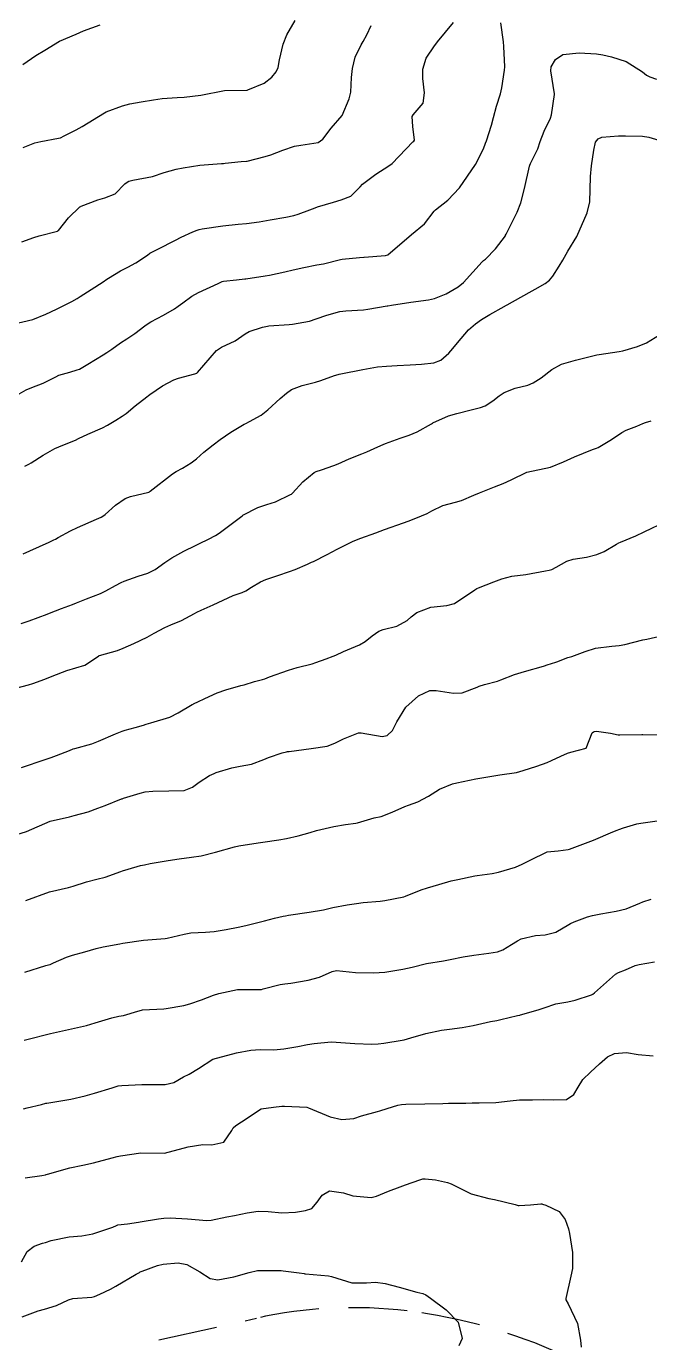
# Model space of a CAD drawing. Header units: metres. Extents: x 298520 to 308411, y 7433745 to 7450750.
# Drawn here: x 298833.6 to 298886.4, y 7449857.4 to 7449968.8 of the extents above; entities that cross this region are included whole.
import ezdxf

# ---------------------------------------------------------------- set-up
doc = ezdxf.new("R2010")
doc.units = ezdxf.units.M
doc.header["$LTSCALE"] = 10
doc.linetypes.add('DASHED', pattern=[0.75, 0.5, -0.25])
for name, color, linetype in [('Curvas de Nivel 1m', 11, 'Continuous'), ('Curvas de Nivel 5m', 15, 'Continuous'), ('Vias Secundárias', 230, 'DASHED')]:
    doc.layers.add(name, color=color, linetype=linetype)

msp = doc.modelspace()

# ---------------------------------------------------------------- linework, layer by layer
at = {"layer": 'Curvas de Nivel 1m', "flags": 128}
for points, elevation in [([(298833.39, 7449958.56), (298834.37, 7449958.95), (298834.87, 7449959.06), (298836.38, 7449959.34), (298836.54, 7449959.38), (298836.86, 7449959.54), (298837.87, 7449960.05), (298838.39, 7449960.33), (298840.28, 7449961.49), (298840.4, 7449961.56), (298841.79, 7449962.09), (298842.41, 7449962.25), (298843.38, 7449962.42), (298844.41, 7449962.6), (298845.16, 7449962.69), (298846.42, 7449962.78), (298847.01, 7449962.82), (298848.42, 7449962.98), (298850.42, 7449963.37), (298852.35, 7449963.42), (298852.42, 7449963.43), (298853.78, 7449963.99), (298854.44, 7449964.5), (298854.81, 7449964.96), (298854.97, 7449965.32), (298855.1, 7449965.96), (298855.41, 7449967.31), (298855.7, 7449968.09), (298856.42, 7449969.3)], 747), ([(298832.51, 7449943.59), (298834.2, 7449944), (298835.31, 7449944.45), (298836.21, 7449944.87), (298836.65, 7449945.1), (298837.49, 7449945.53), (298837.96, 7449945.78), (298838.22, 7449945.93), (298839.45, 7449946.73), (298840.23, 7449947.25), (298840.38, 7449947.35), (298840.6, 7449947.49), (298841.62, 7449948.1), (298842.25, 7449948.43), (298842.92, 7449948.8), (298843.9, 7449949.45), (298844.12, 7449949.6), (298844.27, 7449949.68), (298844.78, 7449949.95), (298846.28, 7449950.72), (298846.75, 7449950.95), (298847.75, 7449951.41), (298848.12, 7449951.56), (298848.28, 7449951.61), (298848.55, 7449951.66), (298850.29, 7449951.93), (298851.58, 7449952.07), (298852.29, 7449952.12), (298853.38, 7449952.25), (298854.29, 7449952.42), (298855.64, 7449952.65), (298856.3, 7449952.8), (298856.67, 7449952.92), (298857.66, 7449953.29), (298858.12, 7449953.46), (298858.31, 7449953.52), (298859.65, 7449953.92), (298860.32, 7449954.11), (298861.12, 7449954.44), (298861.93, 7449955.23), (298862.12, 7449955.44), (298862.34, 7449955.62), (298863.25, 7449956.31), (298864.35, 7449956.99), (298864.64, 7449957.21), (298866.37, 7449959.03), (298866.46, 7449959.1), (298866.52, 7449959.18), (298866.39, 7449960.33), (298866.34, 7449961.18), (298866.4, 7449961.31), (298867.27, 7449962.31), (298867.37, 7449963.17), (298867.24, 7449964.38), (298867.22, 7449965.17), (298867.51, 7449966.12), (298868.22, 7449967.16), (298868.33, 7449967.31), (298868.48, 7449967.49), (298869.82, 7449969.14)], 749), ([(298833.26, 7449950.57), (298834.28, 7449950.93), (298834.75, 7449951.08), (298836.28, 7449951.48), (298836.32, 7449951.5), (298836.37, 7449951.54), (298837.21, 7449952.61), (298838.19, 7449953.52), (298838.26, 7449953.56), (298838.3, 7449953.58), (298839.7, 7449954.11), (298840.31, 7449954.28), (298841.18, 7449954.62), (298842, 7449955.47), (298842.18, 7449955.63), (298842.34, 7449955.71), (298842.66, 7449955.79), (298844.34, 7449956.1), (298845.33, 7449956.45), (298846.35, 7449956.72), (298846.93, 7449956.83), (298848.35, 7449957.05), (298850.18, 7449957.2), (298850.35, 7449957.21), (298850.5, 7449957.22), (298851.85, 7449957.36), (298852.3, 7449957.4), (298852.35, 7449957.41), (298853.89, 7449957.8), (298854.36, 7449957.94), (298855.38, 7449958.33), (298856.37, 7449958.68), (298856.9, 7449958.76), (298858.37, 7449958.98), (298858.76, 7449959.27), (298859.46, 7449960.19), (298860.4, 7449961.25), (298861, 7449962.66), (298861.13, 7449963.24), (298861.2, 7449964.49), (298861.26, 7449965.24), (298861.49, 7449966.21), (298862, 7449967.23), (298862.18, 7449967.53), (298862.48, 7449968.08), (298862.84, 7449968.87)], 748), ([(298833.36, 7449965.58), (298834.46, 7449966.33), (298835.23, 7449966.78), (298836.47, 7449967.54), (298837.86, 7449968.15), (298838.48, 7449968.42), (298839.91, 7449968.93)], 746), ([(298833.52, 7449931.58), (298833.86, 7449931.76), (298834.05, 7449931.87), (298835.09, 7449932.52), (298836.07, 7449933.07), (298836.39, 7449933.22), (298837.17, 7449933.53), (298837.81, 7449933.79), (298838.08, 7449933.92), (298838.86, 7449934.28), (298840.09, 7449934.83), (298840.52, 7449935.05), (298841.24, 7449935.48), (298841.77, 7449935.8), (298842.1, 7449936.04), (298842.87, 7449936.69), (298843.85, 7449937.45), (298844, 7449937.56), (298844.12, 7449937.65), (298845.18, 7449938.38), (298846.13, 7449938.88), (298846.53, 7449939.03), (298847.93, 7449939.4), (298848.08, 7449939.46), (298848.14, 7449939.51), (298849.76, 7449941.38), (298850.17, 7449941.64), (298851.33, 7449942.2), (298852.18, 7449942.79), (298852.53, 7449942.99), (298853.64, 7449943.34), (298854.08, 7449943.43), (298854.18, 7449943.45), (298855.91, 7449943.58), (298856.19, 7449943.61), (298857.63, 7449943.85), (298858.19, 7449944.04), (298859.1, 7449944.37), (298860.2, 7449944.66), (298860.72, 7449944.74), (298862.21, 7449944.82), (298862.58, 7449944.86), (298864.21, 7449945.15), (298864.26, 7449945.16), (298864.57, 7449945.2), (298866.22, 7449945.47), (298867.72, 7449945.66), (298868.22, 7449945.77), (298869.2, 7449946.17), (298870.23, 7449946.76), (298870.67, 7449947.13), (298872.25, 7449948.87), (298872.37, 7449948.99), (298872.53, 7449949.11), (298873.39, 7449949.98), (298874.22, 7449951.09), (298874.24, 7449951.13), (298874.28, 7449951.21), (298875.22, 7449953.08), (298875.53, 7449953.86), (298875.84, 7449955.07), (298876.27, 7449956.97), (298876.29, 7449957.06), (298876.35, 7449957.19), (298876.98, 7449958.44), (298877.18, 7449959.05), (298877.51, 7449959.93), (298878.05, 7449961.04), (298878.13, 7449961.31), (298878.38, 7449963.04), (298878.38, 7449963.09), (298878.08, 7449965.04), (298878.11, 7449965.39), (298878.46, 7449966.01), (298879.08, 7449966.42), (298880.47, 7449966.56), (298881.95, 7449966.48), (298882.46, 7449966.4), (298883.21, 7449966.23), (298884.46, 7449965.84), (298885.82, 7449964.95), (298886.16, 7449964.67), (298886.44, 7449964.54), (298887.03, 7449964.34)], 751), ([(298833.38, 7449924.15), (298833.96, 7449924.42), (298835.58, 7449925.16), (298835.97, 7449925.34), (298836.11, 7449925.4), (298836.36, 7449925.54), (298837.4, 7449926.11), (298837.98, 7449926.38), (298839.58, 7449927.08), (298839.99, 7449927.27), (298840.13, 7449927.35), (298840.32, 7449927.49), (298841.21, 7449928.27), (298842.01, 7449928.83), (298842.46, 7449929.02), (298844.02, 7449929.39), (298844.07, 7449929.41), (298844.13, 7449929.45), (298846.04, 7449930.94), (298846.33, 7449931.13), (298846.87, 7449931.41), (298847.6, 7449931.85), (298848.06, 7449932.21), (298848.69, 7449932.77), (298849.46, 7449933.38), (298850.08, 7449933.84), (298850.98, 7449934.47), (298852.09, 7449935.13), (298852.24, 7449935.2), (298852.56, 7449935.35), (298853.54, 7449935.89), (298854.1, 7449936.34), (298855.16, 7449937.31), (298855.67, 7449937.76), (298856.12, 7449938.08), (298857, 7449938.42), (298858.13, 7449938.68), (298858.59, 7449938.82), (298859.76, 7449939.26), (298860.05, 7449939.35), (298860.14, 7449939.37), (298860.28, 7449939.39), (298862.15, 7449939.77), (298863.38, 7449939.99), (298864.15, 7449940.04), (298865.05, 7449940.09), (298866.15, 7449940.16), (298867.13, 7449940.2), (298868.15, 7449940.32), (298868.75, 7449940.56), (298869.44, 7449941.15), (298869.78, 7449941.53), (298870.17, 7449942.03), (298871.09, 7449943.13), (298871.68, 7449943.63), (298872.2, 7449943.99), (298872.9, 7449944.41), (298874.13, 7449945.09), (298874.18, 7449945.12), (298874.21, 7449945.14), (298874.36, 7449945.23), (298876.23, 7449946.28), (298876.74, 7449946.55), (298877.6, 7449947.05), (298877.96, 7449947.32), (298878.24, 7449947.66), (298878.78, 7449948.5), (298879.08, 7449949.03), (298879.5, 7449949.79), (298880.28, 7449951.02), (298881.14, 7449953.01), (298881.36, 7449953.96), (298881.4, 7449955), (298881.43, 7449956.09), (298881.52, 7449957), (298881.7, 7449958.33), (298881.86, 7449959), (298882.08, 7449959.29), (298882.38, 7449959.42), (298883.81, 7449959.54), (298884.38, 7449959.55), (298885.83, 7449959.5), (298886.38, 7449959.43), (298888.06, 7449958.92)], 752), ([(298833.21, 7449918.25), (298833.89, 7449918.49), (298835.41, 7449919.05), (298835.9, 7449919.25), (298836.11, 7449919.33), (298836.63, 7449919.53), (298837.55, 7449919.88), (298837.91, 7449920.02), (298838.75, 7449920.35), (298839.92, 7449920.81), (298840.37, 7449921.03), (298841.19, 7449921.48), (298841.67, 7449921.73), (298841.93, 7449921.84), (298843.13, 7449922.26), (298843.94, 7449922.53), (298844.56, 7449922.83), (298845.38, 7449923.43), (298845.96, 7449923.82), (298846.99, 7449924.38), (298847.97, 7449924.87), (298848.32, 7449925.04), (298849.07, 7449925.39), (298849.66, 7449925.7), (298849.98, 7449925.91), (298851.89, 7449927.35), (298851.95, 7449927.39), (298851.99, 7449927.42), (298853.26, 7449928.08), (298854.01, 7449928.34), (298854.76, 7449928.57), (298856.02, 7449929.17), (298856.1, 7449929.22), (298856.18, 7449929.3), (298857.07, 7449930.25), (298858.04, 7449931.03), (298858.2, 7449931.12), (298858.66, 7449931.27), (298859.68, 7449931.63), (298860.05, 7449931.79), (298860.99, 7449932.19), (298862.06, 7449932.61), (298862.49, 7449932.8), (298863.41, 7449933.22), (298863.86, 7449933.42), (298864.07, 7449933.5), (298865.32, 7449933.94), (298866.08, 7449934.21), (298866.76, 7449934.5), (298867.95, 7449935.16), (298868.04, 7449935.21), (298868.09, 7449935.25), (298869.41, 7449935.84), (298870.1, 7449936.04), (298871.32, 7449936.34), (298872.11, 7449936.54), (298872.52, 7449936.69), (298873.15, 7449937.1), (298873.68, 7449937.53), (298874.12, 7449937.81), (298875.04, 7449938.17), (298876.13, 7449938.44), (298876.58, 7449938.62), (298877.24, 7449939.05), (298878.15, 7449939.75), (298878.98, 7449940.2), (298880.16, 7449940.55), (298881.96, 7449940.99), (298882.16, 7449941.03), (298883.85, 7449941.29), (298884.17, 7449941.35), (298885.42, 7449941.71), (298886.17, 7449942.03), (298887.65, 7449942.93)], 753), ([(298832.65, 7449912.75), (298833.83, 7449913.06), (298834.21, 7449913.18), (298835.21, 7449913.55), (298835.84, 7449913.8), (298837.09, 7449914.28), (298837.84, 7449914.5), (298838.61, 7449914.74), (298839.76, 7449915.5), (298839.82, 7449915.54), (298839.85, 7449915.55), (298841.36, 7449915.98), (298841.86, 7449916.17), (298842.76, 7449916.57), (298843.87, 7449917.1), (298844.48, 7449917.44), (298845.39, 7449917.92), (298845.88, 7449918.14), (298846.78, 7449918.52), (298847.9, 7449919.11), (298848.08, 7449919.21), (298848.46, 7449919.39), (298849.46, 7449919.84), (298849.91, 7449920.04), (298851.17, 7449920.62), (298851.92, 7449920.89), (298852.23, 7449921.03), (298852.72, 7449921.34), (298853.48, 7449921.79), (298853.93, 7449921.99), (298854.94, 7449922.32), (298855.94, 7449922.65), (298856.41, 7449922.83), (298857.45, 7449923.29), (298857.8, 7449923.44), (298857.96, 7449923.5), (298859.14, 7449924.09), (298859.97, 7449924.55), (298861.34, 7449925.24), (298861.98, 7449925.48), (298863.25, 7449925.94), (298863.98, 7449926.21), (298865.59, 7449926.78), (298865.99, 7449926.93), (298866.63, 7449927.17), (298867.59, 7449927.58), (298868, 7449927.8), (298868.92, 7449928.24), (298870.01, 7449928.52), (298870.49, 7449928.66), (298871.55, 7449929.12), (298872.03, 7449929.32), (298873.31, 7449929.82), (298874.03, 7449930.12), (298874.7, 7449930.42), (298876.04, 7449931.07), (298878.05, 7449931.5), (298879.15, 7449931.94), (298880.06, 7449932.38), (298881.59, 7449933), (298881.94, 7449933.11), (298882.07, 7449933.17), (298883.21, 7449933.85), (298884.08, 7449934.43), (298884.44, 7449934.62), (298885.36, 7449934.96), (298885.87, 7449935.18), (298886.1, 7449935.29), (298886.57, 7449935.42)], 754), ([(298832.85, 7449900.4), (298833.67, 7449900.67), (298835.68, 7449901.54), (298837.3, 7449901.91), (298837.69, 7449902), (298838.89, 7449902.32), (298839.7, 7449902.62), (298840.32, 7449902.87), (298841.71, 7449903.41), (298841.76, 7449903.42), (298841.89, 7449903.47), (298843.28, 7449903.9), (298843.72, 7449904), (298844.35, 7449904.07), (298845.72, 7449904.09), (298847.01, 7449904.12), (298847.72, 7449904.4), (298848.28, 7449904.84), (298849.16, 7449905.39), (298849.55, 7449905.57), (298849.74, 7449905.64), (298851.05, 7449906.05), (298851.75, 7449906.18), (298852.73, 7449906.35), (298853.75, 7449906.74), (298854.16, 7449906.92), (298855.32, 7449907.31), (298855.67, 7449907.41), (298855.76, 7449907.43), (298855.9, 7449907.44), (298857.77, 7449907.67), (298859.14, 7449907.88), (298859.77, 7449908.12), (298860.51, 7449908.51), (298861.78, 7449909), (298862, 7449909.01), (298863.78, 7449908.71), (298864.22, 7449908.77), (298864.65, 7449909.2), (298865.04, 7449909.94), (298865.8, 7449911.19), (298866.85, 7449912.14), (298867.82, 7449912.59), (298868.37, 7449912.6), (298869.82, 7449912.36), (298870.57, 7449912.38), (298871.83, 7449912.88), (298871.99, 7449912.95), (298872.45, 7449913.1), (298873.54, 7449913.39), (298873.84, 7449913.49), (298874.98, 7449913.94), (298875.84, 7449914.21), (298877.44, 7449914.64), (298877.85, 7449914.78), (298878.04, 7449914.85), (298878.58, 7449915.03), (298879.5, 7449915.38), (298879.86, 7449915.48), (298880.99, 7449915.88), (298881.86, 7449916.17), (298883.23, 7449916.34), (298883.87, 7449916.4), (298884.35, 7449916.49), (298885.87, 7449916.87), (298886.19, 7449916.95), (298887.55, 7449917.26)], 756), ([(298833.61, 7449894.82), (298835.61, 7449895.54), (298837.21, 7449895.93), (298837.62, 7449896.04), (298838.75, 7449896.39), (298839.63, 7449896.61), (298840.33, 7449896.8), (298841.64, 7449897.26), (298841.79, 7449897.32), (298842.27, 7449897.46), (298843.33, 7449897.77), (298843.65, 7449897.84), (298844.15, 7449897.95), (298845.65, 7449898.2), (298846.58, 7449898.35), (298847.65, 7449898.47), (298848.46, 7449898.59), (298849.66, 7449898.92), (298851.29, 7449899.36), (298851.66, 7449899.43), (298853.29, 7449899.71), (298853.67, 7449899.76), (298855.04, 7449899.94), (298855.67, 7449900.07), (298856.66, 7449900.28), (298857.68, 7449900.57), (298858.22, 7449900.74), (298859.68, 7449901.09), (298860.68, 7449901.25), (298861.55, 7449901.36), (298861.69, 7449901.4), (298863.11, 7449901.8), (298863.69, 7449901.94), (298864.62, 7449902.28), (298865.71, 7449902.77), (298866.01, 7449902.89), (298866.8, 7449903.17), (298867.72, 7449903.66), (298868.64, 7449904.23), (298869.73, 7449904.68), (298870.1, 7449904.77), (298871.73, 7449905.12), (298873.74, 7449905.45), (298875.15, 7449905.66), (298875.74, 7449905.81), (298876.89, 7449906.2), (298877.75, 7449906.49), (298878.13, 7449906.66), (298878.92, 7449907.03), (298879.49, 7449907.29), (298879.76, 7449907.36), (298881.06, 7449907.71), (298881.58, 7449909), (298881.69, 7449909.09), (298881.78, 7449909.13), (298881.94, 7449909.15), (298883.11, 7449908.98), (298883.78, 7449908.84), (298883.92, 7449908.83), (298885.78, 7449908.86), (298885.87, 7449908.86), (298887.78, 7449908.85)], 757), ([(298833.53, 7449888.75), (298835.29, 7449889.3), (298835.54, 7449889.37), (298835.67, 7449889.41), (298835.96, 7449889.54), (298837.06, 7449890.02), (298837.55, 7449890.18), (298838.6, 7449890.47), (298839.56, 7449890.74), (298840.16, 7449890.89), (298841.57, 7449891.16), (298841.83, 7449891.21), (298843.57, 7449891.45), (298845.4, 7449891.6), (298845.57, 7449891.62), (298847.02, 7449891.96), (298847.57, 7449892.07), (298848.82, 7449892.14), (298849.57, 7449892.18), (298850.57, 7449892.37), (298851.58, 7449892.56), (298852.23, 7449892.7), (298853.59, 7449893.05), (298853.82, 7449893.1), (298854.68, 7449893.32), (298855.41, 7449893.49), (298855.6, 7449893.53), (298855.86, 7449893.57), (298857.6, 7449893.83), (298858.82, 7449894.04), (298859.6, 7449894.21), (298860.81, 7449894.44), (298861.61, 7449894.57), (298862.19, 7449894.64), (298863.61, 7449894.75), (298864.01, 7449894.81), (298865.61, 7449895.14), (298865.77, 7449895.19), (298867.08, 7449895.71), (298867.62, 7449895.89), (298868.59, 7449896.18), (298869.63, 7449896.47), (298870.19, 7449896.58), (298871.64, 7449896.89), (298871.83, 7449896.93), (298873.11, 7449897.1), (298873.64, 7449897.21), (298875.07, 7449897.65), (298875.65, 7449897.88), (298876.43, 7449898.28), (298877.66, 7449898.89), (298877.77, 7449898.93), (298878.68, 7449899.03), (298879.55, 7449899.13), (298879.66, 7449899.16), (298881, 7449899.67), (298881.67, 7449899.93), (298883.33, 7449900.62), (298883.68, 7449900.78), (298883.82, 7449900.83), (298884.21, 7449900.96), (298885.34, 7449901.3), (298885.69, 7449901.37), (298887.07, 7449901.56)], 758), ([(298833.47, 7449883), (298833.93, 7449883.11), (298835.47, 7449883.49), (298835.71, 7449883.55), (298837.48, 7449883.94), (298838.75, 7449884.24), (298839.48, 7449884.45), (298840.9, 7449884.89), (298841.49, 7449885.02), (298841.87, 7449885.08), (298843.09, 7449885.45), (298843.4, 7449885.54), (298843.49, 7449885.55), (298845.29, 7449885.64), (298845.5, 7449885.67), (298846.98, 7449885.93), (298847.5, 7449886.06), (298848.48, 7449886.42), (298849.51, 7449886.81), (298849.96, 7449886.93), (298851.52, 7449887.28), (298851.58, 7449887.29), (298853.52, 7449887.28), (298853.57, 7449887.29), (298853.71, 7449887.33), (298855.14, 7449887.7), (298855.53, 7449887.76), (298856.05, 7449887.83), (298857.53, 7449888.08), (298858.48, 7449888.33), (298859.54, 7449888.81), (298859.91, 7449888.88), (298861.54, 7449888.73), (298863.02, 7449888.7), (298863.54, 7449888.71), (298864, 7449888.74), (298865.54, 7449889), (298866.33, 7449889.18), (298867.55, 7449889.47), (298868.98, 7449889.72), (298869.55, 7449889.82), (298870.65, 7449890.04), (298871.55, 7449890.18), (298872.82, 7449890.36), (298873.56, 7449890.48), (298874.01, 7449890.64), (298874.73, 7449891.08), (298875.24, 7449891.41), (298875.57, 7449891.57), (298876.77, 7449891.86), (298877.58, 7449891.92), (298878.48, 7449892.13), (298879.59, 7449892.78), (298879.74, 7449892.87), (298880.05, 7449893.02), (298881.17, 7449893.43), (298881.6, 7449893.55), (298882.31, 7449893.7), (298883.6, 7449893.92), (298884.44, 7449894.12), (298885.61, 7449894.59), (298885.87, 7449894.69), (298886.58, 7449894.94)], 759), ([(298833.56, 7449871.33), (298834.95, 7449871.55), (298835.28, 7449871.6), (298835.33, 7449871.61), (298835.43, 7449871.64), (298837.34, 7449872.2), (298838.43, 7449872.42), (298839.34, 7449872.61), (298840.91, 7449873.04), (298841.35, 7449873.14), (298841.63, 7449873.19), (298843.35, 7449873.45), (298845.35, 7449873.43), (298847.36, 7449873.97), (298848.59, 7449874.16), (298849.36, 7449874.14), (298850.37, 7449874.36), (298851.06, 7449875.36), (298851.16, 7449875.58), (298851.38, 7449875.76), (298852.34, 7449876.39), (298853.4, 7449877.11), (298853.55, 7449877.17), (298854.59, 7449877.32), (298855.3, 7449877.41), (298855.4, 7449877.41), (298855.51, 7449877.41), (298857.4, 7449877.31), (298857.54, 7449877.28), (298859.39, 7449876.5), (298860.37, 7449876.27), (298861.39, 7449876.37), (298862.03, 7449876.59), (298863.4, 7449876.97), (298863.59, 7449877.02), (298864.22, 7449877.2), (298865.11, 7449877.49), (298865.41, 7449877.55), (298865.8, 7449877.57), (298867.41, 7449877.61), (298868.92, 7449877.64), (298869.41, 7449877.65), (298870.87, 7449877.66), (298871.41, 7449877.69), (298872, 7449877.7), (298873.41, 7449877.72), (298874.62, 7449877.87), (298875.41, 7449877.94), (298876.52, 7449877.95), (298877.41, 7449877.96), (298878.31, 7449877.93), (298879.41, 7449877.98), (298880.03, 7449878.4), (298880.38, 7449879.01), (298880.78, 7449879.66), (298881.44, 7449880.29), (298882.18, 7449880.99), (298882.86, 7449881.57), (298883.46, 7449881.86), (298884.47, 7449881.95), (298885.46, 7449881.77), (298886.73, 7449881.66)], 761), ([(298833.24, 7449864.23), (298833.71, 7449865.11), (298834.31, 7449865.56), (298835.02, 7449865.8), (298835.27, 7449865.88), (298835.76, 7449866.03), (298837.27, 7449866.35), (298838.34, 7449866.44), (298839.27, 7449866.59), (298840.98, 7449867.17), (298841.28, 7449867.31), (298841.4, 7449867.35), (298842.22, 7449867.46), (298843.15, 7449867.59), (298843.28, 7449867.61), (298844.85, 7449867.88), (298845.29, 7449867.93), (298845.82, 7449867.96), (298847.29, 7449867.86), (298848.93, 7449867.74), (298849.29, 7449867.77), (298850.62, 7449868.03), (298851.29, 7449868.16), (298852.34, 7449868.39), (298853.29, 7449868.52), (298854.13, 7449868.48), (298855.29, 7449868.37), (298856.44, 7449868.44), (298857.3, 7449868.59), (298857.83, 7449868.75), (298858.28, 7449869.27), (298858.7, 7449869.88), (298859.32, 7449870.25), (298860.5, 7449870.06), (298861.31, 7449869.82), (298862.84, 7449869.69), (298863.31, 7449869.8), (298864.31, 7449870.21), (298865.32, 7449870.59), (298865.77, 7449870.74), (298866.97, 7449871.17), (298867.24, 7449871.26), (298867.33, 7449871.27), (298867.43, 7449871.26), (298868.29, 7449871.16), (298869.33, 7449870.96), (298869.63, 7449870.84), (298871.32, 7449870), (298872.81, 7449869.6), (298873.31, 7449869.51), (298875.05, 7449869.07), (298875.3, 7449869), (298875.39, 7449868.99), (298876.35, 7449869.06), (298877.22, 7449869.13), (298877.3, 7449869.13), (298877.37, 7449869.12), (298877.66, 7449869.04), (298878.77, 7449868.5), (298879.29, 7449867.81), (298879.57, 7449867.02), (298879.66, 7449866.63), (298879.9, 7449865.01), (298879.9, 7449863.67), (298879.76, 7449863.01), (298879.34, 7449861.14), (298879.35, 7449861.02), (298879.55, 7449860.67), (298880.32, 7449859.01), (298880.57, 7449857.6), (298880.64, 7449857.01)], 762), ([(298833.3, 7449859.57), (298834.66, 7449860.08), (298835.19, 7449860.22), (298836.2, 7449860.53), (298837.21, 7449861.01), (298837.6, 7449861.12), (298839.21, 7449861.25), (298839.41, 7449861.29), (298839.87, 7449861.49), (298840.79, 7449861.92), (298841.22, 7449862.16), (298842.96, 7449863.18), (298843.23, 7449863.34), (298843.3, 7449863.38), (298843.47, 7449863.45), (298844.77, 7449863.91), (298845.24, 7449864.02), (298846.52, 7449864.14), (298847.24, 7449864.01), (298848.34, 7449863.39), (298849.23, 7449862.82), (298849.88, 7449862.72), (298851.23, 7449862.96), (298852.53, 7449863.34), (298853.23, 7449863.49), (298855.04, 7449863.5), (298855.23, 7449863.49), (298855.39, 7449863.47), (298856.76, 7449863.29), (298857.19, 7449863.23), (298857.23, 7449863.22), (298857.3, 7449863.21), (298859.23, 7449863.06), (298859.5, 7449862.99), (298861.22, 7449862.44), (298862.46, 7449862.46), (298863.23, 7449862.52), (298864.03, 7449862.4), (298865.22, 7449862.09), (298866.72, 7449861.67), (298867.22, 7449861.55), (298867.49, 7449861.44), (298867.87, 7449861.16), (298869.2, 7449860.16), (298870.23, 7449859.13), (298870.57, 7449857.73), (298870.29, 7449857.13)], 763)]:
    msp.add_lwpolyline(points, dxfattribs=dict(at, elevation=elevation))
at = {"layer": 'Curvas de Nivel 5m', "flags": 128}
for points, elevation in [([(298832.86, 7449937.58), (298833.65, 7449938.04), (298834.12, 7449938.24), (298835.08, 7449938.6), (298836.14, 7449939.15), (298836.41, 7449939.27), (298837.33, 7449939.53), (298837.95, 7449939.72), (298838.15, 7449939.8), (298838.85, 7449940.21), (298840.16, 7449941.01), (298840.46, 7449941.19), (298840.89, 7449941.48), (298841.62, 7449942.03), (298842.17, 7449942.37), (298842.84, 7449942.8), (298843.69, 7449943.45), (298843.97, 7449943.66), (298844.19, 7449943.79), (298845.28, 7449944.35), (298846.21, 7449944.91), (298846.51, 7449945.12), (298846.9, 7449945.41), (298847.67, 7449945.96), (298848.22, 7449946.27), (298849.91, 7449947.05), (298850.23, 7449947.2), (298850.36, 7449947.24), (298851.46, 7449947.36), (298852.16, 7449947.43), (298852.23, 7449947.43), (298853.89, 7449947.68), (298854.24, 7449947.75), (298855.53, 7449948.03), (298856.25, 7449948.2), (298857.14, 7449948.4), (298858.25, 7449948.61), (298858.81, 7449948.72), (298860.26, 7449949.07), (298860.41, 7449949.1), (298861.86, 7449949.23), (298862.22, 7449949.28), (298862.26, 7449949.28), (298864.08, 7449949.4), (298864.27, 7449949.47), (298866.28, 7449951.18), (298867.36, 7449952.1), (298868.19, 7449953.16), (298868.24, 7449953.23), (298868.3, 7449953.29), (298869.36, 7449954.1), (298870.33, 7449955.14), (298871.7, 7449957.12), (298872.37, 7449958.45), (298872.55, 7449958.93), (298872.61, 7449959.11), (298873.04, 7449960.45), (298873.21, 7449961.1), (298873.47, 7449962.04), (298873.8, 7449963.1), (298873.92, 7449963.61), (298874.15, 7449965.09), (298874.17, 7449965.38), (298874.1, 7449967.09), (298874.06, 7449967.51), (298873.84, 7449969.1)], 750), ([(298833.24, 7449906.08), (298833.74, 7449906.24), (298834.73, 7449906.57), (298835.75, 7449906.92), (298836.21, 7449907.08), (298837.31, 7449907.52), (298837.63, 7449907.65), (298837.76, 7449907.69), (298839.19, 7449908.09), (298839.77, 7449908.31), (298841.21, 7449908.91), (298841.78, 7449909.14), (298842.02, 7449909.23), (298842.86, 7449909.46), (298843.57, 7449909.66), (298843.79, 7449909.73), (298844.19, 7449909.85), (298845.79, 7449910.34), (298846.51, 7449910.69), (298847.7, 7449911.4), (298847.77, 7449911.44), (298847.8, 7449911.46), (298849.13, 7449912.07), (298849.82, 7449912.4), (298850.54, 7449912.65), (298851.83, 7449913.01), (298852.09, 7449913.08), (298852.98, 7449913.34), (298853.64, 7449913.52), (298853.84, 7449913.58), (298854.25, 7449913.74), (298855.84, 7449914.3), (298856.6, 7449914.54), (298857.85, 7449914.86), (298858.17, 7449914.96), (298859.03, 7449915.27), (298859.63, 7449915.49), (298859.86, 7449915.59), (298860.5, 7449915.89), (298861.87, 7449916.47), (298862.35, 7449916.74), (298862.95, 7449917.22), (298863.49, 7449917.61), (298863.88, 7449917.75), (298865.04, 7449918.04), (298865.89, 7449918.53), (298866.25, 7449918.83), (298866.73, 7449919.18), (298867.91, 7449919.65), (298869.27, 7449919.78), (298869.91, 7449919.95), (298871.64, 7449921.11), (298871.81, 7449921.23), (298871.93, 7449921.29), (298873.23, 7449921.8), (298873.93, 7449922.05), (298874.76, 7449922.26), (298875.94, 7449922.42), (298877.62, 7449922.72), (298877.94, 7449922.78), (298878.15, 7449922.83), (298878.52, 7449923.03), (298879.43, 7449923.55), (298879.95, 7449923.7), (298881.08, 7449923.88), (298881.96, 7449924.09), (298882.58, 7449924.37), (298883.62, 7449924.97), (298883.84, 7449925.1), (298883.97, 7449925.16), (298885.26, 7449925.68), (298885.98, 7449926.01), (298887.86, 7449926.92)], 755), ([(298833.4, 7449877.19), (298833.71, 7449877.26), (298834.94, 7449877.55), (298835.31, 7449877.65), (298835.4, 7449877.67), (298835.55, 7449877.7), (298837.41, 7449877.99), (298838.64, 7449878.28), (298839.41, 7449878.51), (298840.91, 7449878.97), (298841.42, 7449879.12), (298841.73, 7449879.16), (298843.42, 7449879.23), (298843.64, 7449879.23), (298845.42, 7449879.24), (298846.13, 7449879.42), (298846.96, 7449879.88), (298847.43, 7449880.12), (298848.23, 7449880.6), (298849.45, 7449881.38), (298851.46, 7449881.93), (298852.65, 7449882.15), (298853.46, 7449882.19), (298854.6, 7449882.18), (298855.46, 7449882.26), (298856.64, 7449882.47), (298857.47, 7449882.63), (298858.03, 7449882.71), (298859.47, 7449882.84), (298859.89, 7449882.83), (298861.47, 7449882.71), (298862.91, 7449882.66), (298863.46, 7449882.67), (298863.94, 7449882.73), (298865.47, 7449882.99), (298865.64, 7449883.02), (298866.2, 7449883.18), (298867.48, 7449883.55), (298868.8, 7449883.83), (298869.48, 7449883.92), (298870.55, 7449884.06), (298871.48, 7449884.24), (298872.95, 7449884.56), (298873.49, 7449884.66), (298873.84, 7449884.73), (298875.25, 7449885.07), (298875.45, 7449885.11), (298875.49, 7449885.13), (298877, 7449885.56), (298877.5, 7449885.74), (298878.49, 7449886.06), (298879.51, 7449886.24), (298880.14, 7449886.38), (298881.52, 7449886.82), (298881.63, 7449886.89), (298881.76, 7449887), (298883.54, 7449888.57), (298883.79, 7449888.72), (298884.38, 7449888.96), (298885.2, 7449889.3), (298885.55, 7449889.41), (298886.86, 7449889.63)], 760)]:
    msp.add_lwpolyline(points, dxfattribs=dict(at, elevation=elevation))
at = {"layer": 'Vias Secundárias'}
msp.add_lwpolyline([(298844.86, 7449857.63), (298853.13, 7449859.46, -0.085098), (298865.91, 7449860.07, -0.076666), (298879.08, 7449856.36), (298883.78, 7449855.05), (298892.14, 7449852.75), (298908.22, 7449846.88), (298916.63, 7449843.86), (298928.19, 7449840.02, 0.507058), (298937.11, 7449846.35, 0.12372), (298934.67, 7449856.74), (298932.08, 7449867.32), (298928.51, 7449878.88), (298926.26, 7449887.01), (298922.12, 7449897.06), (298917.43, 7449908.76), (298913.9, 7449916.66), (298906.47, 7449930.38), (298900.03, 7449942.84), (298893.17, 7449956), (298889.88, 7449963.4), (298884.9, 7449972.56)], format="xyb", dxfattribs=at)

doc.saveas('drawing.dxf')
